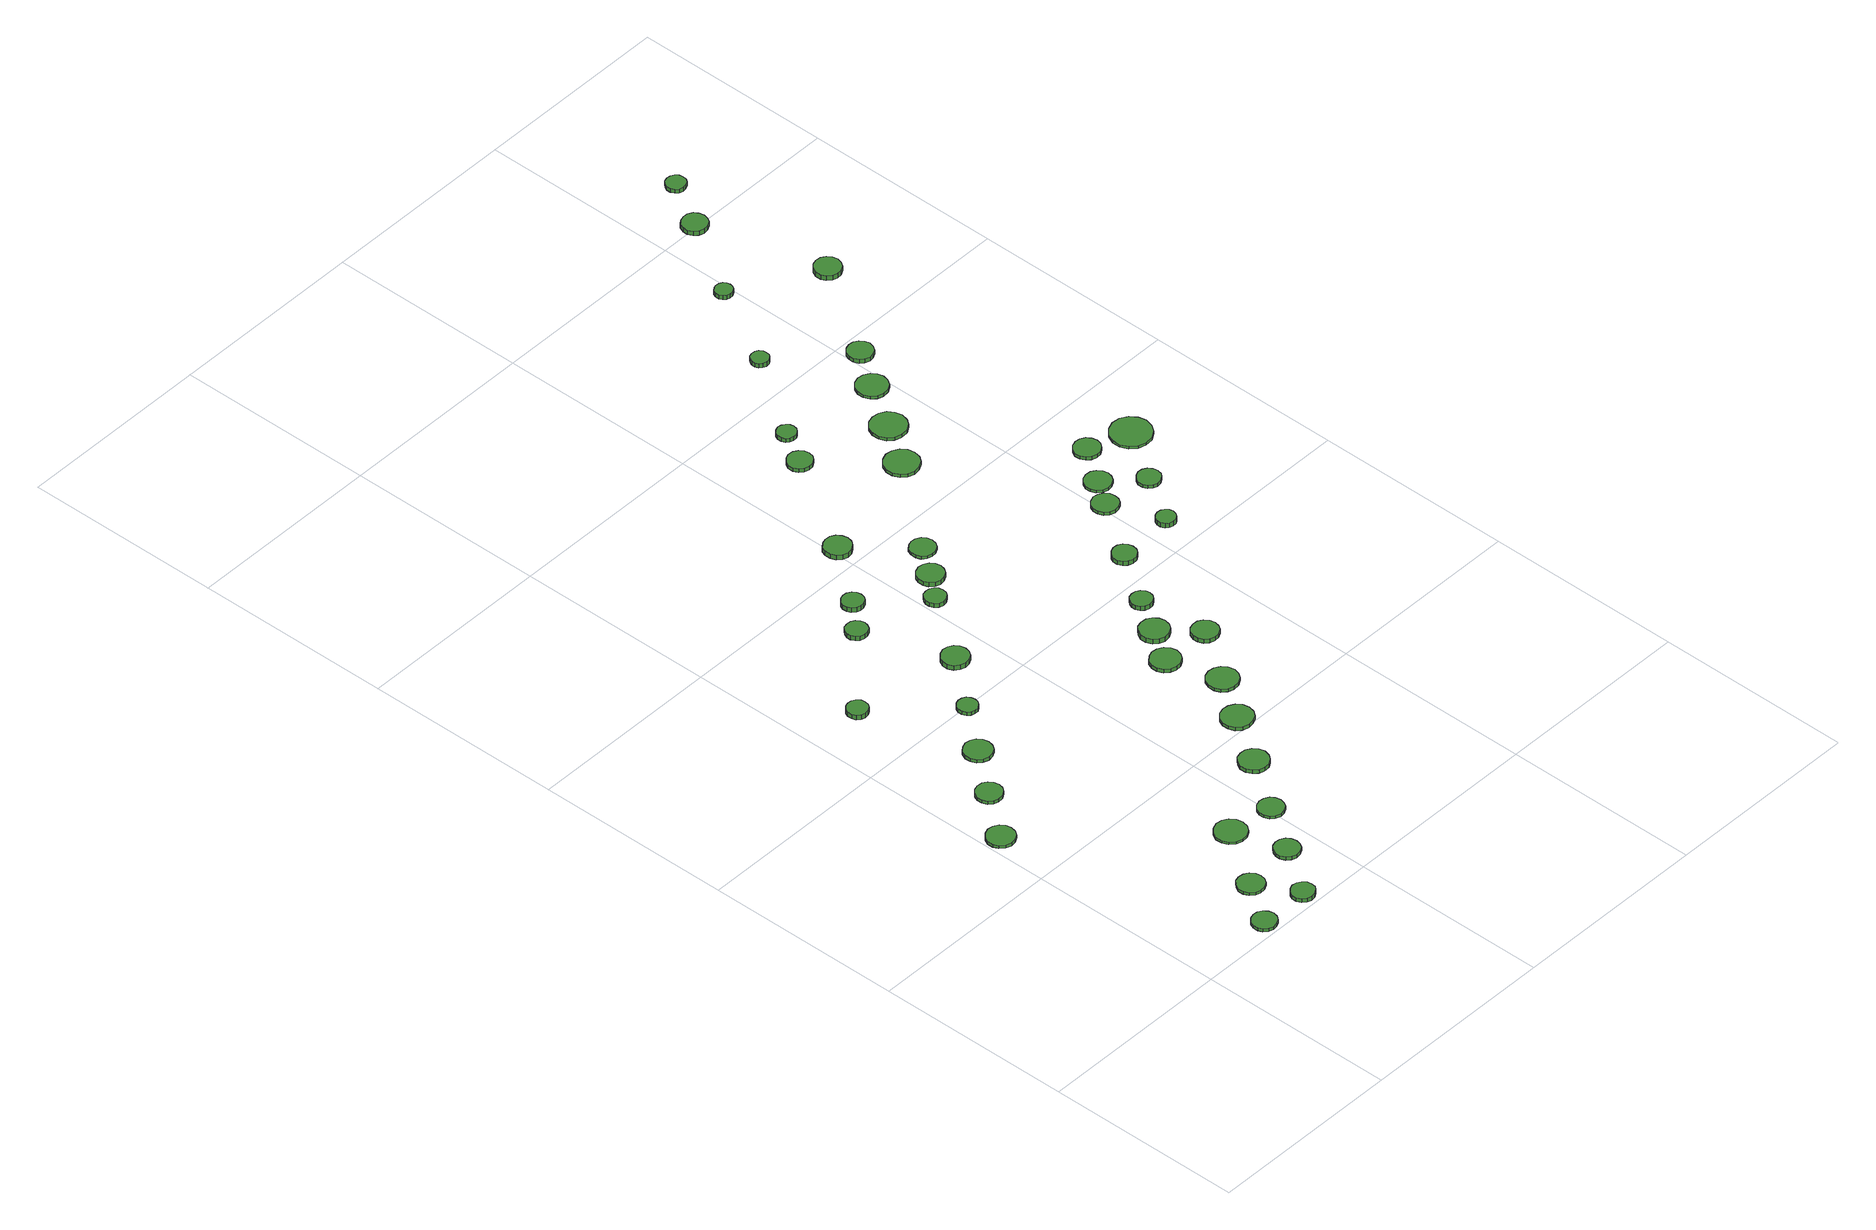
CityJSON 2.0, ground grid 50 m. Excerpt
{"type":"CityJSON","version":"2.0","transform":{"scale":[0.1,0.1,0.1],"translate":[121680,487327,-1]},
"CityObjects":{
"tree1":{"type":"SolitaryVegetationObject","attributes":{"function":"something"},"geometry":[{"type":"MultiSurface","lod":"1","boundaries":[[[0,1,2,3,4,5,6,7,8,9,10,11,12,13,14]],[[15,16,17,18,19,20,21,22,23,24,25,26,27,28,29]],[[0,29,28,1]],[[1,28,27,2]],[[2,27,26,3]],[[3,26,25,4]],[[4,25,24,5]],[[5,24,23,6]],[[6,23,22,7]],[[7,22,21,8]],[[8,21,20,9]],[[9,20,19,10]],[[10,19,18,11]],[[11,18,17,12]],[[12,17,16,13]],[[13,16,15,14]],[[14,15,29,0]]]}]},
"tree2":{"type":"SolitaryVegetationObject","attributes":{"function":"something"},"geometry":[{"type":"MultiSurface","lod":"1","boundaries":[[[30,31,32,33,34,35,36,37,38,39,40,41,42,43,44]],[[45,46,47,48,49,50,51,52,53,54,55,56,57,58,59]],[[30,59,58,31]],[[31,58,57,32]],[[32,57,56,33]],[[33,56,55,34]],[[34,55,54,35]],[[35,54,53,36]],[[36,53,52,37]],[[37,52,51,38]],[[38,51,50,39]],[[39,50,49,40]],[[40,49,48,41]],[[41,48,47,42]],[[42,47,46,43]],[[43,46,45,44]],[[44,45,59,30]]]}]},
"tree3":{"type":"SolitaryVegetationObject","attributes":{"function":"something"},"geometry":[{"type":"MultiSurface","lod":"1","boundaries":[[[60,61,62,63,64,65,66,67,68,69,70,71,72,73,74]],[[75,76,77,78,79,80,81,82,83,84,85,86,87,88,89]],[[60,89,88,61]],[[61,88,87,62]],[[62,87,86,63]],[[63,86,85,64]],[[64,85,84,65]],[[65,84,83,66]],[[66,83,82,67]],[[67,82,81,68]],[[68,81,80,69]],[[69,80,79,70]],[[70,79,78,71]],[[71,78,77,72]],[[72,77,76,73]],[[73,76,75,74]],[[74,75,89,60]]]}]},
"tree4":{"type":"SolitaryVegetationObject","attributes":{"function":"something"},"geometry":[{"type":"MultiSurface","lod":"1","boundaries":[[[90,91,92,93,94,95,96,97,98,99,100,101,102,103,104]],[[105,106,107,108,109,110,111,112,113,114,115,116,117,118,119]],[[90,119,118,91]],[[91,118,117,92]],[[92,117,116,93]],[[93,116,115,94]],[[94,115,114,95]],[[95,114,113,96]],[[96,113,112,97]],[[97,112,111,98]],[[98,111,110,99]],[[99,110,109,100]],[[100,109,108,101]],[[101,108,107,102]],[[102,107,106,103]],[[103,106,105,104]],[[104,105,119,90]]]}]},
"tree5":{"type":"SolitaryVegetationObject","attributes":{"function":"something"},"geometry":[{"type":"MultiSurface","lod":"1","boundaries":[[[120,121,122,123,124,125,126,127,128,129,130,131,132,133,134]],[[135,136,137,138,139,140,141,142,143,144,145,146,147,148,149]],[[120,149,148,121]],[[121,148,147,122]],[[122,147,146,123]],[[123,146,145,124]],[[124,145,144,125]],[[125,144,143,126]],[[126,143,142,127]],[[127,142,141,128]],[[128,141,140,129]],[[129,140,139,130]],[[130,139,138,131]],[[131,138,137,132]],[[132,137,136,133]],[[133,136,135,134]],[[134,135,149,120]]]}]},
"tree6":{"type":"SolitaryVegetationObject","attributes":{"function":"something"},"geometry":[{"type":"MultiSurface","lod":"1","boundaries":[[[150,151,152,153,154,155,156,157,158,159,160,161,162,163,164]],[[165,166,167,168,169,170,171,172,173,174,175,176,177,178,179]],[[150,179,178,151]],[[151,178,177,152]],[[152,177,176,153]],[[153,176,175,154]],[[154,175,174,155]],[[155,174,173,156]],[[156,173,172,157]],[[157,172,171,158]],[[158,171,170,159]],[[159,170,169,160]],[[160,169,168,161]],[[161,168,167,162]],[[162,167,166,163]],[[163,166,165,164]],[[164,165,179,150]]]}]},
"tree7":{"type":"SolitaryVegetationObject","attributes":{"function":"something"},"geometry":[{"type":"MultiSurface","lod":"1","boundaries":[[[180,181,182,183,184,185,186,187,188,189,190,191,192,193,194]],[[195,196,197,198,199,200,201,202,203,204,205,206,207,208,209]],[[180,209,208,181]],[[181,208,207,182]],[[182,207,206,183]],[[183,206,205,184]],[[184,205,204,185]],[[185,204,203,186]],[[186,203,202,187]],[[187,202,201,188]],[[188,201,200,189]],[[189,200,199,190]],[[190,199,198,191]],[[191,198,197,192]],[[192,197,196,193]],[[193,196,195,194]],[[194,195,209,180]]]}]},
"tree8":{"type":"SolitaryVegetationObject","attributes":{"function":"something"},"geometry":[{"type":"MultiSurface","lod":"1","boundaries":[[[210,211,212,213,214,215,216,217,218,219,220,221,222,223,224]],[[225,226,227,228,229,230,231,232,233,234,235,236,237,238,239]],[[210,239,238,211]],[[211,238,237,212]],[[212,237,236,213]],[[213,236,235,214]],[[214,235,234,215]],[[215,234,233,216]],[[216,233,232,217]],[[217,232,231,218]],[[218,231,230,219]],[[219,230,229,220]],[[220,229,228,221]],[[221,228,227,222]],[[222,227,226,223]],[[223,226,225,224]],[[224,225,239,210]]]}]},
"tree9":{"type":"SolitaryVegetationObject","attributes":{"function":"something"},"geometry":[{"type":"MultiSurface","lod":"1","boundaries":[[[240,241,242,243,244,245,246,247,248,249,250,251,252,253,254]],[[255,256,257,258,259,260,261,262,263,264,265,266,267,268,269]],[[240,269,268,241]],[[241,268,267,242]],[[242,267,266,243]],[[243,266,265,244]],[[244,265,264,245]],[[245,264,263,246]],[[246,263,262,247]],[[247,262,261,248]],[[248,261,260,249]],[[249,260,259,250]],[[250,259,258,251]],[[251,258,257,252]],[[252,257,256,253]],[[253,256,255,254]],[[254,255,269,240]]]}]},
"tree10":{"type":"SolitaryVegetationObject","attributes":{"function":"something"},"geometry":[{"type":"MultiSurface","lod":"1","boundaries":[[[270,271,272,273,274,275,276,277,278,279,280,281,282,283,284]],[[285,286,287,288,289,290,291,292,293,294,295,296,297,298,299]],[[270,299,298,271]],[[271,298,297,272]],[[272,297,296,273]],[[273,296,295,274]],[[274,295,294,275]],[[275,294,293,276]],[[276,293,292,277]],[[277,292,291,278]],[[278,291,290,279]],[[279,290,289,280]],[[280,289,288,281]],[[281,288,287,282]],[[282,287,286,283]],[[283,286,285,284]],[[284,285,299,270]]]}]},
"tree11":{"type":"SolitaryVegetationObject","attributes":{"function":"something"},"geometry":[{"type":"MultiSurface","lod":"1","boundaries":[[[300,301,302,303,304,305,306,307,308,309,310,311,312,313,314]],[[315,316,317,318,319,320,321,322,323,324,325,326,327,328,329]],[[300,329,328,301]],[[301,328,327,302]],[[302,327,326,303]],[[303,326,325,304]],[[304,325,324,305]],[[305,324,323,306]],[[306,323,322,307]],[[307,322,321,308]],[[308,321,320,309]],[[309,320,319,310]],[[310,319,318,311]],[[311,318,317,312]],[[312,317,316,313]],[[313,316,315,314]],[[314,315,329,300]]]}]},
"tree12":{"type":"SolitaryVegetationObject","attributes":{"function":"something"},"geometry":[{"type":"MultiSurface","lod":"1","boundaries":[[[330,331,332,333,334,335,336,337,338,339,340,341,342,343,344]],[[345,346,347,348,349,350,351,352,353,354,355,356,357,358,359]],[[330,359,358,331]],[[331,358,357,332]],[[332,357,356,333]],[[333,356,355,334]],[[334,355,354,335]],[[335,354,353,336]],[[336,353,352,337]],[[337,352,351,338]],[[338,351,350,339]],[[339,350,349,340]],[[340,349,348,341]],[[341,348,347,342]],[[342,347,346,343]],[[343,346,345,344]],[[344,345,359,330]]]}]},
"tree13":{"type":"SolitaryVegetationObject","attributes":{"function":"something"},"geometry":[{"type":"MultiSurface","lod":"1","boundaries":[[[360,361,362,363,364,365,366,367,368,369,370,371,372,373,374]],[[375,376,377,378,379,380,381,382,383,384,385,386,387,388,389]],[[360,389,388,361]],[[361,388,387,362]],[[362,387,386,363]],[[363,386,385,364]],[[364,385,384,365]],[[365,384,383,366]],[[366,383,382,367]],[[367,382,381,368]],[[368,381,380,369]],[[369,380,379,370]],[[370,379,378,371]],[[371,378,377,372]],[[372,377,376,373]],[[373,376,375,374]],[[374,375,389,360]]]}]},
"tree14":{"type":"SolitaryVegetationObject","attributes":{"function":"something"},"geometry":[{"type":"MultiSurface","lod":"1","boundaries":[[[390,391,392,393,394,395,396,397,398,399,400,401,402,403,404]],[[405,406,407,408,409,410,411,412,413,414,415,416,417,418,419]],[[390,419,418,391]],[[391,418,417,392]],[[392,417,416,393]],[[393,416,415,394]],[[394,415,414,395]],[[395,414,413,396]],[[396,413,412,397]],[[397,412,411,398]],[[398,411,410,399]],[[399,410,409,400]],[[400,409,408,401]],[[401,408,407,402]],[[402,407,406,403]],[[403,406,405,404]],[[404,405,419,390]]]}]},
"tree15":{"type":"SolitaryVegetationObject","attributes":{"function":"something"},"geometry":[{"type":"MultiSurface","lod":"1","boundaries":[[[420,421,422,423,424,425,426,427,428,429,430,431,432,433,434]],[[435,436,437,438,439,440,441,442,443,444,445,446,447,448,449]],[[420,449,448,421]],[[421,448,447,422]],[[422,447,446,423]],[[423,446,445,424]],[[424,445,444,425]],[[425,444,443,426]],[[426,443,442,427]],[[427,442,441,428]],[[428,441,440,429]],[[429,440,439,430]],[[430,439,438,431]],[[431,438,437,432]],[[432,437,436,433]],[[433,436,435,434]],[[434,435,449,420]]]}]},
"tree16":{"type":"SolitaryVegetationObject","attributes":{"function":"something"},"geometry":[{"type":"MultiSurface","lod":"1","boundaries":[[[450,451,452,453,454,455,456,457,458,459,460,461,462,463,464]],[[465,466,467,468,469,470,471,472,473,474,475,476,477,478,479]],[[450,479,478,451]],[[451,478,477,452]],[[452,477,476,453]],[[453,476,475,454]],[[454,475,474,455]],[[455,474,473,456]],[[456,473,472,457]],[[457,472,471,458]],[[458,471,470,459]],[[459,470,469,460]],[[460,469,468,461]],[[461,468,467,462]],[[462,467,466,463]],[[463,466,465,464]],[[464,465,479,450]]]}]},
"tree17":{"type":"SolitaryVegetationObject","attributes":{"function":"something"},"geometry":[{"type":"MultiSurface","lod":"1","boundaries":[[[480,481,482,483,484,485,486,487,488,489,490,491,492,493,494]],[[495,496,497,498,499,500,501,502,503,504,505,506,507,508,509]],[[480,509,508,481]],[[481,508,507,482]],[[482,507,506,483]],[[483,506,505,484]],[[484,505,504,485]],[[485,504,503,486]],[[486,503,502,487]],[[487,502,501,488]],[[488,501,500,489]],[[489,500,499,490]],[[490,499,498,491]],[[491,498,497,492]],[[492,497,496,493]],[[493,496,495,494]],[[494,495,509,480]]]}]},
"tree18":{"type":"SolitaryVegetationObject","attributes":{"function":"something"},"geometry":[{"type":"MultiSurface","lod":"1","boundaries":[[[510,511,512,513,514,515,516,517,518,519,520,521,522,523,524]],[[525,526,527,528,529,530,531,532,533,534,535,536,537,538,539]],[[510,539,538,511]],[[511,538,537,512]],[[512,537,536,513]],[[513,536,535,514]],[[514,535,534,515]],[[515,534,533,516]],[[516,533,532,517]],[[517,532,531,518]],[[518,531,530,519]],[[519,530,529,520]],[[520,529,528,521]],[[521,528,527,522]],[[522,527,526,523]],[[523,526,525,524]],[[524,525,539,510]]]}]},
"tree19":{"type":"SolitaryVegetationObject","attributes":{"function":"something"},"geometry":[{"type":"MultiSurface","lod":"1","boundaries":[[[540,541,542,543,544,545,546,547,548,549,550,551,552,553,554]],[[555,556,557,558,559,560,561,562,563,564,565,566,567,568,569]],[[540,569,568,541]],[[541,568,567,542]],[[542,567,566,543]],[[543,566,565,544]],[[544,565,564,545]],[[545,564,563,546]],[[546,563,562,547]],[[547,562,561,548]],[[548,561,560,549]],[[549,560,559,550]],[[550,559,558,551]],[[551,558,557,552]],[[552,557,556,553]],[[553,556,555,554]],[[554,555,569,540]]]}]},
"tree20":{"type":"SolitaryVegetationObject","attributes":{"function":"something"},"geometry":[{"type":"MultiSurface","lod":"1","boundaries":[[[570,571,572,573,574,575,576,577,578,579,580,581,582,583,584]],[[585,586,587,588,589,590,591,592,593,594,595,596,597,598,599]],[[570,599,598,571]],[[571,598,597,572]],[[572,597,596,573]],[[573,596,595,574]],[[574,595,594,575]],[[575,594,593,576]],[[576,593,592,577]],[[577,592,591,578]],[[578,591,590,579]],[[579,590,589,580]],[[580,589,588,581]],[[581,588,587,582]],[[582,587,586,583]],[[583,586,585,584]],[[584,585,599,570]]]}]},
"tree21":{"type":"SolitaryVegetationObject","attributes":{"function":"something"},"geometry":[{"type":"MultiSurface","lod":"1","boundaries":[[[600,601,602,603,604,605,606,607,608,609,610,611,612,613,614]],[[615,616,617,618,619,620,621,622,623,624,625,626,627,628,629]],[[600,629,628,601]],[[601,628,627,602]],[[602,627,626,603]],[[603,626,625,604]],[[604,625,624,605]],[[605,624,623,606]],[[606,623,622,607]],[[607,622,621,608]],[[608,621,620,609]],[[609,620,619,610]],[[610,619,618,611]],[[611,618,617,612]],[[612,617,616,613]],[[613,616,615,614]],[[614,615,629,600]]]}]},
"tree22":{"type":"SolitaryVegetationObject","attributes":{"function":"something"},"geometry":[{"type":"MultiSurface","lod":"1","boundaries":[[[630,631,632,633,634,635,636,637,638,639,640,641,642,643,644]],[[645,646,647,648,649,650,651,652,653,654,655,656,657,658,659]],[[630,659,658,631]],[[631,658,657,632]],[[632,657,656,633]],[[633,656,655,634]],[[634,655,654,635]],[[635,654,653,636]],[[636,653,652,637]],[[637,652,651,638]],[[638,651,650,639]],[[639,650,649,640]],[[640,649,648,641]],[[641,648,647,642]],[[642,647,646,643]],[[643,646,645,644]],[[644,645,659,630]]]}]},
"tree23":{"type":"SolitaryVegetationObject","attributes":{"function":"something"},"geometry":[{"type":"MultiSurface","lod":"1","boundaries":[[[660,661,662,663,664,665,666,667,668,669,670,671,672,673,674]],[[675,676,677,678,679,680,681,682,683,684,685,686,687,688,689]],[[660,689,688,661]],[[661,688,687,662]],[[662,687,686,663]],[[663,686,685,664]],[[664,685,684,665]],[[665,684,683,666]],[[666,683,682,667]],[[667,682,681,668]],[[668,681,680,669]],[[669,680,679,670]],[[670,679,678,671]],[[671,678,677,672]],[[672,677,676,673]],[[673,676,675,674]],[[674,675,689,660]]]}]},
"tree24":{"type":"SolitaryVegetationObject","attributes":{"function":"something"},"geometry":[{"type":"MultiSurface","lod":"1","boundaries":[[[690,691,692,693,694,695,696,697,698,699,700,701,702,703,704]],[[705,706,707,708,709,710,711,712,713,714,715,716,717,718,719]],[[690,719,718,691]],[[691,718,717,692]],[[692,717,716,693]],[[693,716,715,694]],[[694,715,714,695]],[[695,714,713,696]],[[696,713,712,697]],[[697,712,711,698]],[[698,711,710,699]],[[699,710,709,700]],[[700,709,708,701]],[[701,708,707,702]],[[702,707,706,703]],[[703,706,705,704]],[[704,705,719,690]]]}]},
"tree25":{"type":"SolitaryVegetationObject","attributes":{"function":"something"},"geometry":[{"type":"MultiSurface","lod":"1","boundaries":[[[720,721,722,723,724,725,726,727,728,729,730,731,732,733,734]],[[735,736,737,738,739,740,741,742,743,744,745,746,747,748,749]],[[720,749,748,721]],[[721,748,747,722]],[[722,747,746,723]],[[723,746,745,724]],[[724,745,744,725]],[[725,744,743,726]],[[726,743,742,727]],[[727,742,741,728]],[[728,741,740,729]],[[729,740,739,730]],[[730,739,738,731]],[[731,738,737,732]],[[732,737,736,733]],[[733,736,735,734]],[[734,735,749,720]]]}]},
"tree26":{"type":"SolitaryVegetationObject","attributes":{"function":"something"},"geometry":[{"type":"MultiSurface","lod":"1","boundaries":[[[750,751,752,753,754,755,756,757,758,759,760,761,762,763,764]],[[765,766,767,768,769,770,771,772,773,774,775,776,777,778,779]],[[750,779,778,751]],[[751,778,777,752]],[[752,777,776,753]],[[753,776,775,754]],[[754,775,774,755]],[[755,774,773,756]],[[756,773,772,757]],[[757,772,771,758]],[[758,771,770,759]],[[759,770,769,760]],[[760,769,768,761]],[[761,768,767,762]],[[762,767,766,763]],[[763,766,765,764]],[[764,765,779,750]]]}]},
"tree27":{"type":"SolitaryVegetationObject","attributes":{"function":"something"},"geometry":[{"type":"MultiSurface","lod":"1","boundaries":[[[780,781,782,783,784,785,786,787,788,789,790,791,792,793,794]],[[795,796,797,798,799,800,801,802,803,804,805,806,807,808,809]],[[780,809,808,781]],[[781,808,807,782]],[[782,807,806,783]],[[783,806,805,784]],[[784,805,804,785]],[[785,804,803,786]],[[786,803,802,787]],[[787,802,801,788]],[[788,801,800,789]],[[789,800,799,790]],[[790,799,798,791]],[[791,798,797,792]],[[792,797,796,793]],[[793,796,795,794]],[[794,795,809,780]]]}]},
"tree28":{"type":"SolitaryVegetationObject","attributes":{"function":"something"},"geometry":[{"type":"MultiSurface","lod":"1","boundaries":[[[810,811,812,813,814,815,816,817,818,819,820,821,822,823,824]],[[825,826,827,828,829,830,831,832,833,834,835,836,837,838,839]],[[810,839,838,811]],[[811,838,837,812]],[[812,837,836,813]],[[813,836,835,814]],[[814,835,834,815]],[[815,834,833,816]],[[816,833,832,817]],[[817,832,831,818]],[[818,831,830,819]],[[819,830,829,820]],[[820,829,828,821]],[[821,828,827,822]],[[822,827,826,823]],[[823,826,825,824]],[[824,825,839,810]]]}]},
"tree29":{"type":"SolitaryVegetationObject","attributes":{"function":"something"},"geometry":[{"type":"MultiSurface","lod":"1","boundaries":[[[840,841,842,843,844,845,846,847,848,849,850,851,852,853,854]],[[855,856,857,858,859,860,861,862,863,864,865,866,867,868,869]],[[840,869,868,841]],[[841,868,867,842]],[[842,867,866,843]],[[843,866,865,844]],[[844,865,864,845]],[[845,864,863,846]],[[846,863,862,847]],[[847,862,861,848]],[[848,861,860,849]],[[849,860,859,850]],[[850,859,858,851]],[[851,858,857,852]],[[852,857,856,853]],[[853,856,855,854]],[[854,855,869,840]]]}]},
"tree30":{"type":"SolitaryVegetationObject","attributes":{"function":"something"},"geometry":[{"type":"MultiSurface","lod":"1","boundaries":[[[870,871,872,873,874,875,876,877,878,879,880,881,882,883,884]],[[885,886,887,888,889,890,891,892,893,894,895,896,897,898,899]],[[870,899,898,871]],[[871,898,897,872]],[[872,897,896,873]],[[873,896,895,874]],[[874,895,894,875]],[[875,894,893,876]],[[876,893,892,877]],[[877,892,891,878]],[[878,891,890,879]],[[879,890,889,880]],[[880,889,888,881]],[[881,888,887,882]],[[882,887,886,883]],[[883,886,885,884]],[[884,885,899,870]]]}]},
"tree31":{"type":"SolitaryVegetationObject","attributes":{"function":"something"},"geometry":[{"type":"MultiSurface","lod":"1","boundaries":[[[900,901,902,903,904,905,906,907,908,909,910,911,912,913,914]],[[915,916,917,918,919,920,921,922,923,924,925,926,927,928,929]],[[900,929,928,901]],[[901,928,927,902]],[[902,927,926,903]],[[903,926,925,904]],[[904,925,924,905]],[[905,924,923,906]],[[906,923,922,907]],[[907,922,921,908]],[[908,921,920,909]],[[909,920,919,910]],[[910,919,918,911]],[[911,918,917,912]],[[912,917,916,913]],[[913,916,915,914]],[[914,915,929,900]]]}]},
"tree32":{"type":"SolitaryVegetationObject","attributes":{"function":"something"},"geometry":[{"type":"MultiSurface","lod":"1","boundaries":[[[930,931,932,933,934,935,936,937,938,939,940,941,942,943,944]],[[945,946,947,948,949,950,951,952,953,954,955,956,957,958,959]],[[930,959,958,931]],[[931,958,957,932]],[[932,957,956,933]],[[933,956,955,934]],[[934,955,954,935]],[[935,954,953,936]],[[936,953,952,937]],[[937,952,951,938]],[[938,951,950,939]],[[939,950,949,940]],[[940,949,948,941]],[[941,948,947,942]],[[942,947,946,943]],[[943,946,945,944]],[[944,945,959,930]]]}]},
"tree33":{"type":"SolitaryVegetationObject","attributes":{"function":"something"},"geometry":[{"type":"MultiSurface","lod":"1","boundaries":[[[960,961,962,963,964,965,966,967,968,969,970,971,972,973,974]],[[975,976,977,978,979,980,981,982,983,984,985,986,987,988,989]],[[960,989,988,961]],[[961,988,987,962]],[[962,987,986,963]],[[963,986,985,964]],[[964,985,984,965]],[[965,984,983,966]],[[966,983,982,967]],[[967,982,981,968]],[[968,981,980,969]],[[969,980,979,970]],[[970,979,978,971]],[[971,978,977,972]],[[972,977,976,973]],[[973,976,975,974]],[[974,975,989,960]]]}]},
"tree34":{"type":"SolitaryVegetationObject","attributes":{"function":"something"},"geometry":[{"type":"MultiSurface","lod":"1","boundaries":[[[990,991,992,993,994,995,996,997,998,999,1000,1001,1002,1003,1004]],[[1005,1006,1007,1008,1009,1010,1011,1012,1013,1014,1015,1016,1017,1018,1019]],[[990,1019,1018,991]],[[991,1018,1017,992]],[[992,1017,1016,993]],[[993,1016,1015,994]],[[994,1015,1014,995]],[[995,1014,1013,996]],[[996,1013,1012,997]],[[997,1012,1011,998]],[[998,1011,1010,999]],[[999,1010,1009,1000]],[[1000,1009,1008,1001]],[[1001,1008,1007,1002]],[[1002,1007,1006,1003]],[[1003,1006,1005,1004]],[[1004,1005,1019,990]]]}]},
"tree35":{"type":"SolitaryVegetationObject","attributes":{"function":"something"},"geometry":[{"type":"MultiSurface","lod":"1","boundaries":[[[1020,1021,1022,1023,1024,1025,1026,1027,1028,1029,1030,1031,1032,1033,1034]],[[1035,1036,1037,1038,1039,1040,1041,1042,1043,1044,1045,1046,1047,1048,1049]],[[1020,1049,1048,1021]],[[1021,1048,1047,1022]],[[1022,1047,1046,1023]],[[1023,1046,1045,1024]],[[1024,1045,1044,1025]],[[1025,1044,1043,1026]],[[1026,1043,1042,1027]],[[1027,1042,1041,1028]],[[1028,1041,1040,1029]],[[1029,1040,1039,1030]],[[1030,1039,1038,1031]],[[1031,1038,1037,1032]],[[1032,1037,1036,1033]],[[1033,1036,1035,1034]],[[1034,1035,1049,1020]]]}]},
"tree36":{"type":"SolitaryVegetationObject","attributes":{"function":"something"},"geometry":[{"type":"MultiSurface","lod":"1","boundaries":[[[1050,1051,1052,1053,1054,1055,1056,1057,1058,1059,1060,1061,1062,1063,1064]],[[1065,1066,1067,1068,1069,1070,1071,1072,1073,1074,1075,1076,1077,1078,1079]],[[1050,1079,1078,1051]],[[1051,1078,1077,1052]],[[1052,1077,1076,1053]],[[1053,1076,1075,1054]],[[1054,1075,1074,1055]],[[1055,1074,1073,1056]],[[1056,1073,1072,1057]],[[1057,1072,1071,1058]],[[1058,1071,1070,1059]],[[1059,1070,1069,1060]],[[1060,1069,1068,1061]],[[1061,1068,1067,1062]],[[1062,1067,1066,1063]],[[1063,1066,1065,1064]],[[1064,1065,1079,1050]]]}]},
"tree37":{"type":"SolitaryVegetationObject","attributes":{"function":"something"},"geometry":[{"type":"MultiSurface","lod":"1","boundaries":[[[1080,1081,1082,1083,1084,1085,1086,1087,1088,1089,1090,1091,1092,1093,1094]],[[1095,1096,1097,1098,1099,1100,1101,1102,1103,1104,1105,1106,1107,1108,1109]],[[1080,1109,1108,1081]],[[1081,1108,1107,1082]],[[1082,1107,1106,1083]],[[1083,1106,1105,1084]],[[1084,1105,1104,1085]],[[1085,1104,1103,1086]],[[1086,1103,1102,1087]],[[1087,1102,1101,1088]],[[1088,1101,1100,1089]],[[1089,1100,1099,1090]],[[1090,1099,1098,1091]],[[1091,1098,1097,1092]],[[1092,1097,1096,1093]],[[1093,1096,1095,1094]],[[1094,1095,1109,1080]]]}]},
"tree38":{"type":"SolitaryVegetationObject","attributes":{"function":"something"},"geometry":[{"type":"MultiSurface","lod":"1","boundaries":[[[1110,1111,1112,1113,1114,1115,1116,1117,1118,1119,1120,1121,1122,1123,1124]],[[1125,1126,1127,1128,1129,1130,1131,1132,1133,1134,1135,1136,1137,1138,1139]],[[1110,1139,1138,1111]],[[1111,1138,1137,1112]],[[1112,1137,1136,1113]],[[1113,1136,1135,1114]],[[1114,1135,1134,1115]],[[1115,1134,1133,1116]],[[1116,1133,1132,1117]],[[1117,1132,1131,1118]],[[1118,1131,1130,1119]],[[1119,1130,1129,1120]],[[1120,1129,1128,1121]],[[1121,1128,1127,1122]],[[1122,1127,1126,1123]],[[1123,1126,1125,1124]],[[1124,1125,1139,1110]]]}]},
"tree39":{"type":"SolitaryVegetationObject","attributes":{"function":"something"},"geometry":[{"type":"MultiSurface","lod":"1","boundaries":[[[1140,1141,1142,1143,1144,1145,1146,1147,1148,1149,1150,1151,1152,1153,1154]],[[1155,1156,1157,1158,1159,1160,1161,1162,1163,1164,1165,1166,1167,1168,1169]],[[1140,1169,1168,1141]],[[1141,1168,1167,1142]],[[1142,1167,1166,1143]],[[1143,1166,1165,1144]],[[1144,1165,1164,1145]],[[1145,1164,1163,1146]],[[1146,1163,1162,1147]],[[1147,1162,1161,1148]],[[1148,1161,1160,1149]],[[1149,1160,1159,1150]],[[1150,1159,1158,1151]],[[1151,1158,1157,1152]],[[1152,1157,1156,1153]],[[1153,1156,1155,1154]],[[1154,1155,1169,1140]]]}]},
"tree40":{"type":"SolitaryVegetationObject","attributes":{"function":"something"},"geometry":[{"type":"MultiSurface","lod":"1","boundaries":[[[1170,1171,1172,1173,1174,1175,1176,1177,1178,1179,1180,1181,1182,1183,1184]],[[1185,1186,1187,1188,1189,1190,1191,1192,1193,1194,1195,1196,1197,1198,1199]],[[1170,1199,1198,1171]],[[1171,1198,1197,1172]],[[1172,1197,1196,1173]],[[1173,1196,1195,1174]],[[1174,1195,1194,1175]],[[1175,1194,1193,1176]],[[1176,1193,1192,1177]],[[1177,1192,1191,1178]],[[1178,1191,1190,1179]],[[1179,1190,1189,1180]],[[1180,1189,1188,1181]],[[1181,1188,1187,1182]],[[1182,1187,1186,1183]],[[1183,1186,1185,1184]],[[1184,1185,1199,1170]]]}]},
"tree41":{"type":"SolitaryVegetationObject","attributes":{"function":"something"},"geometry":[{"type":"MultiSurface","lod":"1","boundaries":[[[1200,1201,1202,1203,1204,1205,1206,1207,1208,1209,1210,1211,1212,1213,1214]],[[1215,1216,1217,1218,1219,1220,1221,1222,1223,1224,1225,1226,1227,1228,1229]],[[1200,1229,1228,1201]],[[1201,1228,1227,1202]],[[1202,1227,1226,1203]],[[1203,1226,1225,1204]],[[1204,1225,1224,1205]],[[1205,1224,1223,1206]],[[1206,1223,1222,1207]],[[1207,1222,1221,1208]],[[1208,1221,1220,1209]],[[1209,1220,1219,1210]],[[1210,1219,1218,1211]],[[1211,1218,1217,1212]],[[1212,1217,1216,1213]],[[1213,1216,1215,1214]],[[1214,1215,1229,1200]]]}]},
"tree42":{"type":"SolitaryVegetationObject","attributes":{"function":"something"},"geometry":[{"type":"MultiSurface","lod":"1","boundaries":[[[1230,1231,1232,1233,1234,1235,1236,1237,1238,1239,1240,1241,1242,1243,1244]],[[1245,1246,1247,1248,1249,1250,1251,1252,1253,1254,1255,1256,1257,1258,1259]],[[1230,1259,1258,1231]],[[1231,1258,1257,1232]],[[1232,1257,1256,1233]],[[1233,1256,1255,1234]],[[1234,1255,1254,1235]],[[1235,1254,1253,1236]],[[1236,1253,1252,1237]],[[1237,1252,1251,1238]],[[1238,1251,1250,1239]],[[1239,1250,1249,1240]],[[1240,1249,1248,1241]],[[1241,1248,1247,1242]],[[1242,1247,1246,1243]],[[1243,1246,1245,1244]],[[1244,1245,1259,1230]]]}]},
"tree43":{"type":"SolitaryVegetationObject","attributes":{"function":"something"},"geometry":[{"type":"MultiSurface","lod":"1","boundaries":[[[1260,1261,1262,1263,1264,1265,1266,1267,1268,1269,1270,1271,1272,1273,1274]],[[1275,1276,1277,1278,1279,1280,1281,1282,1283,1284,1285,1286,1287,1288,1289]],[[1260,1289,1288,1261]],[[1261,1288,1287,1262]],[[1262,1287,1286,1263]],[[1263,1286,1285,1264]],[[1264,1285,1284,1265]],[[1265,1284,1283,1266]],[[1266,1283,1282,1267]],[[1267,1282,1281,1268]],[[1268,1281,1280,1269]],[[1269,1280,1279,1270]],[[1270,1279,1278,1271]],[[1271,1278,1277,1272]],[[1272,1277,1276,1273]],[[1273,1276,1275,1274]],[[1274,1275,1289,1260]]]}]}
},
"vertices":[
[249,39,14],[246,51,14],[238,62,14],[227,68,14],[215,69,14],[203,65,14],[193,57,14],[188,45,14],[188,32,14],[193,21,14],[203,12,14],[215,8,14],[227,10,14],[238,16,14],[246,26,14],[246,26,6],[238,16,6],[227,10,6],[215,8,6],[203,12,6],[193,21,6],[188,32,6],[188,45,6],[193,57,6],[203,65,6],[215,69,6],[227,68,6],[238,62,6],[246,51,6],[249,39,6],
[74,653,17],[71,667,17],[63,679,17],[50,686,17],[36,688,17],[22,683,17],[11,674,17],[5,660,17],[5,646,17],[11,633,17],[22,623,17],[36,618,17],[50,620,17],[63,627,17],[71,639,17],[71,639,9],[63,627,9],[50,620,9],[36,618,9],[22,623,9],[11,633,9],[5,646,9],[5,660,9],[11,674,9],[22,683,9],[36,688,9],[50,686,9],[63,679,9],[71,667,9],[74,653,9],
[323,143,14],[320,156,14],[312,168,14],[300,174,14],[286,176,14],[273,172,14],[263,162,14],[257,150,14],[257,136,14],[263,123,14],[273,114,14],[286,110,14],[300,111,14],[312,118,14],[320,129,14],[320,129,6],[312,118,6],[300,111,6],[286,110,6],[273,114,6],[263,123,6],[257,136,6],[257,150,6],[263,162,6],[273,172,6],[286,176,6],[300,174,6],[312,168,6],[320,156,6],[323,143,6],
[374,39,17],[372,51,17],[364,60,17],[354,66,17],[342,68,17],[331,64,17],[322,56,17],[317,45,17],[317,33,17],[322,22,17],[331,14,17],[342,11,17],[354,12,17],[364,18,17],[372,27,17],[372,27,6],[364,18,6],[354,12,6],[342,11,6],[331,14,6],[322,22,6],[317,33,6],[317,45,6],[322,56,6],[331,64,6],[342,68,6],[354,66,6],[364,60,6],[372,51,6],[374,39,6],
[162,768,18],[159,781,18],[151,792,18],[140,799,18],[126,800,18],[113,796,18],[103,787,18],[98,775,18],[98,761,18],[103,749,18],[113,740,18],[126,736,18],[140,737,18],[151,744,18],[159,755,18],[159,755,9],[151,744,9],[140,737,9],[126,736,9],[113,740,9],[103,749,9],[98,761,9],[98,775,9],[103,787,9],[113,796,9],[126,800,9],[140,799,9],[151,792,9],[159,781,9],[162,768,9],
[460,161,15],[457,174,15],[450,184,15],[438,191,15],[425,192,15],[413,188,15],[403,179,15],[398,167,15],[398,154,15],[403,142,15],[413,133,15],[425,129,15],[438,131,15],[450,137,15],[457,148,15],[457,148,6],[450,137,6],[438,131,6],[425,129,6],[413,133,6],[403,142,6],[398,154,6],[398,167,6],[403,179,6],[413,188,6],[425,192,6],[438,191,6],[450,184,6],[457,174,6],[460,161,6],
[429,291,13],[426,307,13],[416,321,13],[402,329,13],[386,331,13],[370,325,13],[358,315,13],[351,300,13],[351,283,13],[358,268,13],[370,257,13],[386,252,13],[402,254,13],[416,262,13],[426,275,13],[426,275,7],[416,262,7],[402,254,7],[386,252,7],[370,257,7],[358,268,7],[351,283,7],[351,300,7],[358,315,7],[370,325,7],[386,331,7],[402,329,7],[416,321,7],[426,307,7],[429,291,7],
[253,880,17],[250,894,17],[242,906,17],[229,913,17],[215,915,17],[201,910,17],[190,901,17],[184,887,17],[184,873,17],[190,859,17],[201,850,17],[215,845,17],[229,847,17],[242,854,17],[250,866,17],[250,866,8],[242,854,8],[229,847,8],[215,845,8],[201,850,8],[190,859,8],[184,873,8],[184,887,8],[190,901,8],[201,910,8],[215,915,8],[229,913,8],[242,906,8],[250,894,8],[253,880,8],
[167,1165,22],[165,1176,22],[158,1185,22],[149,1190,22],[138,1191,22],[128,1188,22],[120,1181,22],[116,1171,22],[116,1160,22],[120,1150,22],[128,1143,22],[138,1140,22],[149,1141,22],[158,1146,22],[165,1155,22],[165,1155,9],[158,1146,9],[149,1141,9],[138,1140,9],[128,1143,9],[120,1150,9],[116,1160,9],[116,1171,9],[120,1181,9],[128,1188,9],[138,1191,9],[149,1190,9],[158,1185,9],[165,1176,9],[167,1165,9],
[538,277,15],[535,290,15],[528,301,15],[516,307,15],[503,309,15],[490,305,15],[480,296,15],[475,284,15],[475,271,15],[480,258,15],[490,250,15],[503,245,15],[516,247,15],[528,253,15],[535,264,15],[535,264,7],[528,253,7],[516,247,7],[503,245,7],[490,250,7],[480,258,7],[475,271,7],[475,284,7],[480,296,7],[490,305,7],[503,309,7],[516,307,7],[528,301,7],[535,290,7],[538,277,7],
[337,995,18],[335,1005,18],[329,1014,18],[320,1019,18],[310,1020,18],[300,1017,18],[292,1010,18],[288,1000,18],[288,990,18],[292,980,18],[300,973,18],[310,970,18],[320,971,18],[329,977,18],[335,985,18],[335,985,8],[329,977,8],[320,971,8],[310,970,8],[300,973,8],[292,980,8],[288,990,8],[288,1000,8],[292,1010,8],[300,1017,8],[310,1020,8],[320,1019,8],[329,1014,8],[335,1005,8],[337,995,8],
[634,409,16],[630,424,16],[621,436,16],[608,444,16],[593,445,16],[579,441,16],[568,430,16],[561,417,16],[561,401,16],[568,388,16],[579,377,16],[593,373,16],[608,374,16],[621,382,16],[630,394,16],[630,394,6],[621,382,6],[608,374,6],[593,373,6],[579,377,6],[568,388,6],[561,401,6],[561,417,6],[568,430,6],[579,441,6],[593,445,6],[608,444,6],[621,436,6],[630,424,6],[634,409,6],
[357,1337,28],[354,1348,28],[348,1357,28],[338,1362,28],[327,1363,28],[316,1360,28],[308,1352,28],[303,1342,28],[303,1331,28],[308,1321,28],[316,1313,28],[327,1310,28],[338,1311,28],[348,1316,28],[354,1326,28],[354,1326,16],[348,1316,16],[338,1311,16],[327,1310,16],[316,1313,16],[308,1321,16],[303,1331,16],[303,1342,16],[308,1352,16],[316,1360,16],[327,1363,16],[338,1362,16],[348,1357,16],[354,1348,16],[357,1337,16],
[444,1119,24],[441,1133,24],[433,1144,24],[421,1151,24],[407,1153,24],[394,1148,24],[383,1139,24],[377,1126,24],[377,1112,24],[383,1099,24],[394,1090,24],[407,1085,24],[421,1087,24],[433,1094,24],[441,1105,24],[441,1105,11],[433,1094,11],[421,1087,11],[407,1085,11],[394,1090,11],[383,1099,11],[377,1112,11],[377,1126,11],[383,1139,11],[394,1148,11],[407,1153,11],[421,1151,11],[433,1144,11],[441,1133,11],[444,1119,11],
[423,1407,26],[421,1418,26],[414,1427,26],[404,1433,26],[393,1434,26],[383,1431,26],[374,1423,26],[370,1413,26],[370,1402,26],[374,1392,26],[383,1384,26],[393,1381,26],[404,1382,26],[414,1387,26],[421,1396,26],[421,1396,13],[414,1387,13],[404,1382,13],[393,1381,13],[383,1384,13],[374,1392,13],[370,1402,13],[370,1413,13],[374,1423,13],[383,1431,13],[393,1434,13],[404,1433,13],[414,1427,13],[421,1418,13],[423,1407,13],
[720,533,15],[717,549,15],[707,562,15],[693,570,15],[677,572,15],[661,567,15],[649,556,15],[643,541,15],[643,525,15],[649,510,15],[661,499,15],[677,494,15],[693,496,15],[707,504,15],[717,517,15],[717,517,6],[707,504,6],[693,496,6],[677,494,6],[661,499,6],[649,510,6],[643,525,6],[643,541,6],[649,556,6],[661,567,6],[677,572,6],[693,570,6],[707,562,6],[717,549,6],[720,533,6],
[555,1284,24],[553,1295,24],[547,1303,24],[537,1309,24],[527,1310,24],[516,1307,24],[508,1299,24],[504,1289,24],[504,1279,24],[508,1269,24],[516,1261,24],[527,1258,24],[537,1259,24],[547,1265,24],[553,1273,24],[553,1273,12],[547,1265,12],[537,1259,12],[527,1258,12],[516,1261,12],[508,1269,12],[504,1279,12],[504,1289,12],[508,1299,12],[516,1307,12],[527,1310,12],[537,1309,12],[547,1303,12],[553,1295,12],[555,1284,12],
[792,640,15],[788,656,15],[779,669,15],[765,677,15],[749,679,15],[734,674,15],[722,663,15],[716,648,15],[716,632,15],[722,618,15],[734,607,15],[749,602,15],[765,604,15],[779,612,15],[788,625,15],[788,625,7],[779,612,7],[765,604,7],[749,602,7],[734,607,7],[722,618,7],[716,632,7],[716,648,7],[722,663,7],[734,674,7],[749,679,7],[765,677,7],[779,669,7],[788,656,7],[792,640,7],
[753,775,17],[750,790,17],[741,803,17],[727,810,17],[712,812,17],[698,807,17],[686,797,17],[680,783,17],[680,768,17],[686,754,17],[698,744,17],[712,739,17],[727,740,17],[741,748,17],[750,760,17],[750,760,7],[741,748,7],[727,740,7],[712,739,7],[698,744,7],[686,754,7],[680,768,7],[680,783,7],[686,797,7],[698,807,7],[712,812,7],[727,810,7],[741,803,7],[750,790,7],[753,775,7],
[547,1557,21],[544,1570,21],[536,1582,21],[524,1589,21],[510,1590,21],[497,1586,21],[486,1577,21],[481,1564,21],[481,1550,21],[486,1537,21],[497,1527,21],[510,1523,21],[524,1525,21],[536,1532,21],[544,1543,21],[544,1543,8],[536,1532,8],[524,1525,8],[510,1523,8],[497,1527,8],[486,1537,8],[481,1550,8],[481,1564,8],[486,1577,8],[497,1586,8],[510,1590,8],[524,1589,8],[536,1582,8],[544,1570,8],[547,1557,8],
[616,1346,19],[613,1359,19],[605,1370,19],[593,1377,19],[579,1379,19],[566,1374,19],[556,1365,19],[551,1353,19],[551,1339,19],[556,1327,19],[566,1317,19],[579,1313,19],[593,1315,19],[605,1321,19],[613,1333,19],[613,1333,7],[605,1321,7],[593,1315,7],[579,1313,7],[566,1317,7],[556,1327,7],[551,1339,7],[551,1353,7],[556,1365,7],[566,1374,7],[579,1379,7],[593,1377,7],[605,1370,7],[613,1359,7],[616,1346,7],
[807,857,20],[804,872,20],[795,884,20],[782,892,20],[767,893,20],[753,889,20],[742,879,20],[735,865,20],[735,850,20],[742,836,20],[753,826,20],[767,821,20],[782,823,20],[795,830,20],[804,843,20],[804,843,7],[795,830,7],[782,823,7],[767,821,7],[753,826,7],[742,836,7],[735,850,7],[735,865,7],[742,879,7],[753,889,7],[767,893,7],[782,892,7],[795,884,7],[804,872,7],[807,857,7],
[670,1419,15],[667,1432,15],[660,1442,15],[648,1449,15],[635,1450,15],[623,1446,15],[613,1438,15],[608,1426,15],[608,1412,15],[613,1400,15],[623,1392,15],[635,1388,15],[648,1389,15],[660,1396,15],[667,1406,15],[667,1406,7],[660,1396,7],[648,1389,7],[635,1388,7],[623,1392,7],[613,1400,7],[608,1412,7],[608,1426,7],[613,1438,7],[623,1446,7],[635,1450,7],[648,1449,7],[660,1442,7],[667,1432,7],[670,1419,7],
[877,773,18],[874,787,18],[866,798,18],[854,805,18],[841,806,18],[828,802,18],[818,793,18],[812,780,18],[812,767,18],[818,754,18],[828,745,18],[841,741,18],[854,742,18],[866,749,18],[874,760,18],[874,760,7],[866,749,7],[854,742,7],[841,741,7],[828,745,7],[818,754,7],[812,767,7],[812,780,7],[818,793,7],[828,802,7],[841,806,7],[854,805,7],[866,798,7],[874,787,7],[877,773,7],
[850,942,24],[848,952,24],[841,961,24],[832,967,24],[821,968,24],[810,965,24],[802,957,24],[797,947,24],[797,936,24],[802,926,24],[810,918,24],[821,915,24],[832,916,24],[841,922,24],[848,931,24],[848,931,12],[841,922,12],[832,916,12],[821,915,12],[810,918,12],[802,926,12],[797,936,12],[797,947,12],[802,957,12],[810,965,12],[821,968,12],[832,967,12],[841,961,12],[848,952,12],[850,942,12],
[703,1810,17],[701,1823,17],[693,1833,17],[682,1840,17],[669,1841,17],[657,1837,17],[648,1829,17],[642,1817,17],[642,1804,17],[648,1792,17],[657,1784,17],[669,1780,17],[682,1781,17],[693,1788,17],[701,1798,17],[701,1798,7],[693,1788,7],[682,1781,7],[669,1780,7],[657,1784,7],[648,1792,7],[642,1804,7],[642,1817,7],[648,1829,7],[657,1837,7],[669,1841,7],[682,1840,7],[693,1833,7],[701,1823,7],[703,1810,7],
[939,1070,25],[937,1082,25],[930,1092,25],[919,1098,25],[907,1099,25],[895,1095,25],[886,1087,25],[881,1076,25],[881,1064,25],[886,1053,25],[895,1045,25],[907,1041,25],[919,1042,25],[930,1048,25],[937,1058,25],[937,1058,13],[930,1048,13],[919,1042,13],[907,1041,13],[895,1045,13],[886,1053,13],[881,1064,13],[881,1076,13],[886,1087,13],[895,1095,13],[907,1099,13],[919,1098,13],[930,1092,13],[937,1082,13],[939,1070,13],
[746,1894,18],[744,1903,18],[738,1911,18],[730,1916,18],[720,1918,18],[710,1914,18],[703,1908,18],[699,1899,18],[699,1889,18],[703,1879,18],[710,1873,18],[720,1870,18],[730,1871,18],[738,1876,18],[744,1884,18],[744,1884,7],[738,1876,7],[730,1871,7],[720,1870,7],[710,1873,7],[703,1879,7],[699,1889,7],[699,1899,7],[703,1908,7],[710,1914,7],[720,1918,7],[730,1916,7],[738,1911,7],[744,1903,7],[746,1894,7],
[860,1640,16],[856,1658,16],[846,1672,16],[830,1681,16],[813,1683,16],[796,1677,16],[783,1665,16],[776,1649,16],[776,1632,16],[783,1615,16],[796,1604,16],[813,1598,16],[830,1600,16],[846,1609,16],[856,1623,16],[856,1623,7],[846,1609,7],[830,1600,7],[813,1598,7],[796,1604,7],[783,1615,7],[776,1632,7],[776,1649,7],[783,1665,7],[796,1677,7],[813,1683,7],[830,1681,7],[846,1672,7],[856,1658,7],[860,1640,7],
[1045,1218,16],[1043,1232,16],[1035,1242,16],[1023,1249,16],[1010,1251,16],[997,1246,16],[987,1237,16],[982,1225,16],[982,1212,16],[987,1199,16],[997,1190,16],[1010,1186,16],[1023,1188,16],[1035,1194,16],[1043,1205,16],[1043,1205,7],[1035,1194,7],[1023,1188,7],[1010,1186,7],[997,1190,7],[987,1199,7],[982,1212,7],[982,1225,7],[987,1237,7],[997,1246,7],[1010,1251,7],[1023,1249,7],[1035,1242,7],[1043,1232,7],[1045,1218,7],
[1087,1085,22],[1085,1094,22],[1079,1102,22],[1071,1107,22],[1061,1108,22],[1051,1105,22],[1044,1099,22],[1040,1090,22],[1040,1080,22],[1044,1070,22],[1051,1064,22],[1061,1061,22],[1071,1062,22],[1079,1067,22],[1085,1075,22],[1085,1075,9],[1079,1067,9],[1071,1062,9],[1061,1061,9],[1051,1064,9],[1044,1070,9],[1040,1080,9],[1040,1090,9],[1044,1099,9],[1051,1105,9],[1061,1108,9],[1071,1107,9],[1079,1102,9],[1085,1094,9],[1087,1085,9],
[934,1744,15],[930,1762,15],[920,1777,15],[904,1786,15],[885,1788,15],[868,1783,15],[854,1770,15],[847,1754,15],[847,1735,15],[854,1718,15],[868,1706,15],[885,1701,15],[904,1702,15],[920,1712,15],[930,1726,15],[930,1726,7],[920,1712,7],[904,1702,7],[885,1701,7],[868,1706,7],[854,1718,7],[847,1735,7],[847,1754,7],[854,1770,7],[868,1783,7],[885,1788,7],[904,1786,7],[920,1777,7],[930,1762,7],[934,1744,7],
[1092,1280,15],[1089,1294,15],[1081,1305,15],[1069,1312,15],[1055,1313,15],[1042,1309,15],[1032,1300,15],[1026,1287,15],[1026,1274,15],[1032,1261,15],[1042,1252,15],[1055,1247,15],[1069,1249,15],[1081,1256,15],[1089,1267,15],[1089,1267,7],[1081,1256,7],[1069,1249,7],[1055,1247,7],[1042,1252,7],[1032,1261,7],[1026,1274,7],[1026,1287,7],[1032,1300,7],[1042,1309,7],[1055,1313,7],[1069,1312,7],[1081,1305,7],[1089,1294,7],[1092,1280,7],
[882,2096,25],[881,2105,25],[875,2113,25],[867,2117,25],[858,2118,25],[849,2115,25],[843,2109,25],[839,2101,25],[839,2092,25],[843,2083,25],[849,2077,25],[858,2074,25],[867,2075,25],[875,2080,25],[881,2087,25],[881,2087,13],[875,2080,13],[867,2075,13],[858,2074,13],[849,2077,13],[843,2083,13],[839,2092,13],[839,2101,13],[843,2109,13],[849,2115,13],[858,2118,13],[867,2117,13],[875,2113,13],[881,2105,13],[882,2096,13],
[1170,1204,16],[1167,1216,16],[1160,1226,16],[1150,1232,16],[1138,1233,16],[1127,1229,16],[1118,1221,16],[1113,1210,16],[1113,1198,16],[1118,1187,16],[1127,1179,16],[1138,1175,16],[1150,1177,16],[1160,1183,16],[1167,1192,16],[1167,1192,7],[1160,1183,7],[1150,1177,7],[1138,1175,7],[1127,1179,7],[1118,1187,7],[1113,1198,7],[1113,1210,7],[1118,1221,7],[1127,1229,7],[1138,1233,7],[1150,1232,7],[1160,1226,7],[1167,1216,7],[1170,1204,7],
[1003,1860,15],[999,1875,15],[990,1888,15],[976,1896,15],[960,1898,15],[945,1893,15],[933,1882,15],[927,1868,15],[927,1852,15],[933,1837,15],[945,1826,15],[960,1821,15],[976,1823,15],[990,1831,15],[999,1844,15],[999,1844,7],[990,1831,7],[976,1823,7],[960,1821,7],[945,1826,7],[933,1837,7],[927,1852,7],[927,1868,7],[933,1882,7],[945,1893,7],[960,1898,7],[976,1896,7],[990,1888,7],[999,1875,7],[1003,1860,7],
[1156,1370,16],[1153,1383,16],[1145,1394,16],[1133,1401,16],[1120,1402,16],[1107,1398,16],[1097,1389,16],[1091,1377,16],[1091,1363,16],[1097,1351,16],[1107,1342,16],[1120,1338,16],[1133,1339,16],[1145,1346,16],[1153,1357,16],[1153,1357,7],[1145,1346,7],[1133,1339,7],[1120,1338,7],[1107,1342,7],[1097,1351,7],[1091,1363,7],[1091,1377,7],[1097,1389,7],[1107,1398,7],[1120,1402,7],[1133,1401,7],[1145,1394,7],[1153,1383,7],[1156,1370,7],
[1062,1953,18],[1059,1965,18],[1051,1976,18],[1040,1983,18],[1027,1984,18],[1015,1980,18],[1005,1971,18],[1000,1959,18],[1000,1946,18],[1005,1934,18],[1015,1926,18],[1027,1921,18],[1040,1923,18],[1051,1929,18],[1059,1940,18],[1059,1940,7],[1051,1929,7],[1040,1923,7],[1027,1921,7],[1015,1926,7],[1005,1934,7],[1000,1946,7],[1000,1959,7],[1005,1971,7],[1015,1980,7],[1027,1984,7],[1040,1983,7],[1051,1976,7],[1059,1965,7],[1062,1953,7],
[1279,1335,14],[1274,1355,14],[1262,1372,14],[1244,1383,14],[1223,1385,14],[1203,1378,14],[1188,1364,14],[1179,1345,14],[1179,1324,14],[1188,1305,14],[1203,1291,14],[1223,1285,14],[1244,1287,14],[1262,1298,14],[1274,1315,14],[1274,1315,7],[1262,1298,7],[1244,1287,7],[1223,1285,7],[1203,1291,7],[1188,1305,7],[1179,1324,7],[1179,1345,7],[1188,1364,7],[1203,1378,7],[1223,1385,7],[1244,1383,7],[1262,1372,7],[1274,1355,7],[1279,1335,7],
[999,2307,23],[997,2316,23],[992,2323,23],[984,2327,23],[975,2328,23],[967,2326,23],[960,2320,23],[956,2311,23],[956,2302,23],[960,2294,23],[967,2288,23],[975,2285,23],[984,2286,23],[992,2291,23],[997,2298,23],[997,2298,11],[992,2291,11],[984,2286,11],[975,2285,11],[967,2288,11],[960,2294,11],[956,2302,11],[956,2311,11],[960,2320,11],[967,2326,11],[975,2328,11],[984,2327,11],[992,2323,11],[997,2316,11],[999,2307,11],
[1216,2185,26],[1213,2199,26],[1205,2210,26],[1193,2217,26],[1180,2218,26],[1167,2214,26],[1157,2205,26],[1151,2192,26],[1151,2178,26],[1157,2166,26],[1167,2157,26],[1180,2153,26],[1193,2154,26],[1205,2161,26],[1213,2172,26],[1213,2172,13],[1205,2161,13],[1193,2154,13],[1180,2153,13],[1167,2157,13],[1157,2166,13],[1151,2178,13],[1151,2192,13],[1157,2205,13],[1167,2214,13],[1180,2218,13],[1193,2217,13],[1205,2210,13],[1213,2199,13],[1216,2185,13],
[1135,2505,19],[1132,2518,19],[1125,2529,19],[1113,2535,19],[1100,2536,19],[1088,2532,19],[1078,2524,19],[1073,2512,19],[1073,2499,19],[1078,2487,19],[1088,2478,19],[1100,2474,19],[1113,2475,19],[1125,2482,19],[1132,2492,19],[1132,2492,7],[1125,2482,7],[1113,2475,7],[1100,2474,7],[1088,2478,7],[1078,2487,7],[1073,2499,7],[1073,2512,7],[1078,2524,7],[1088,2532,7],[1100,2536,7],[1113,2535,7],[1125,2529,7],[1132,2518,7],[1135,2505,7],
[1199,2624,19],[1197,2634,19],[1191,2642,19],[1182,2647,19],[1172,2648,19],[1162,2645,19],[1155,2638,19],[1151,2629,19],[1151,2619,19],[1155,2610,19],[1162,2603,19],[1172,2600,19],[1182,2601,19],[1191,2606,19],[1197,2614,19],[1197,2614,8],[1191,2606,8],[1182,2601,8],[1172,2600,8],[1162,2603,8],[1155,2610,8],[1151,2619,8],[1151,2629,8],[1155,2638,8],[1162,2645,8],[1172,2648,8],[1182,2647,8],[1191,2642,8],[1197,2634,8],[1199,2624,8]
]}
